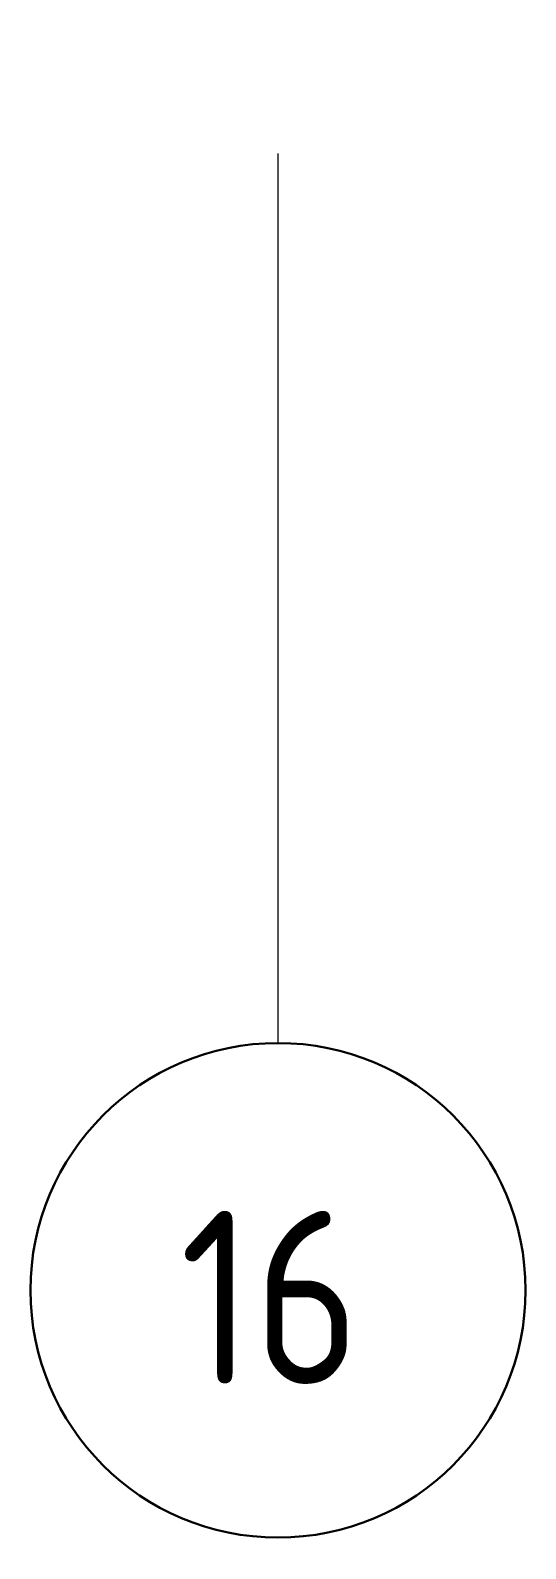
# Model space of a CAD drawing. Header units: millimetres. Extents: x 578 to 1029, y 98 to 264.
# Drawn here: x 794.25 to 795.75, y 219.58 to 224.185 of the extents above; entities that cross this region are included whole.
import ezdxf

# ---------------------------------------------------------------- set-up
doc = ezdxf.new("R2010")
doc.units = ezdxf.units.MM
doc.linetypes.add('Штрихпунктир 15 х 2 х 2 мм', pattern=[19, 15, -2, 0, -2])
doc.layers.add('Гидрошп', color=7, linetype='Continuous', lineweight=30)
doc.layers.add('Оси', color=7, linetype='Continuous', lineweight=18)
doc.styles.add('ISOCPEUR', font='isocpeur.ttf', dxfattribs={"width": 0.85, "height": 525})

# ---------------------------------------------------------------- blocks, each defined once
blk = doc.blocks.new('Ось сетки - Диаметр 10 мм-4594982-30_S_RC_Схема расположения ростверков_фрагмент')
at = {"layer": 'Оси'}
for start, end in [(360, 180), (180, 360)]:
    blk.add_arc((0, 0), 5, start, end, dxfattribs=at)

msp = doc.modelspace()

# ---------------------------------------------------------------- linework, layer by layer
at = {"layer": 'Гидрошп', "color": 7, "linetype": 'Штрихпунктир 15 х 2 х 2 мм', "lineweight": 13}
msp.add_line((795, 262.0114), (795, 221.1138), dxfattribs=at)
msp.add_line((795, 262.0114), (795, 221.1138), dxfattribs=at)
msp.add_line((795, 262.0114), (795, 221.1138), dxfattribs=at)
msp.add_line((795, 262.0114), (795, 221.1138), dxfattribs=at)
at = {"layer": 'Гидрошп'}
for start, end in [(0, 180), (0, 180), (180, 0), (180, 0)]:
    msp.add_arc((795, 220.3638), 0.75, start, end, dxfattribs=at)
at = {"layer": 'Оси', "color": 7, "linetype": 'Штрихпунктир 15 х 2 х 2 мм'}
msp.add_line((795, 262.0114), (795, 221.1138), dxfattribs=at)
msp.add_line((795, 262.0114), (795, 221.1138), dxfattribs=at)
msp.add_line((795, 262.0114), (795, 221.1138), dxfattribs=at)
msp.add_line((795, 262.0114), (795, 221.1138), dxfattribs=at)

# ---------------------------------------------------------------- block references
at = {"layer": 'Оси', "xscale": 0.1499999999999999, "yscale": 0.1499999999999999, "zscale": 0.1499999999999999, "rotation": 180}
msp.add_blockref('Ось сетки - Диаметр 10 мм-4594982-30_S_RC_Схема расположения ростверков_фрагмент', (795, 220.3638), dxfattribs=at)
msp.add_blockref('Ось сетки - Диаметр 10 мм-4594982-30_S_RC_Схема расположения ростверков_фрагмент', (795, 220.3638), dxfattribs=at)

# ---------------------------------------------------------------- texts
at = {"layer": 'Гидрошп', "lineweight": 13, "insert": (794.7026, 220.6048), "char_height": 0.525, "width": 0.654177, "attachment_point": 1, "style": 'ISOCPEUR'}
msp.add_mtext('16', dxfattribs=at)
msp.add_mtext('16', dxfattribs=at)
at = {"layer": 'Оси', "insert": (794.7026, 220.6048), "char_height": 0.525, "width": 0.654177, "attachment_point": 1, "style": 'ISOCPEUR'}
msp.add_mtext('16', dxfattribs=at)
msp.add_mtext('16', dxfattribs=at)

doc.saveas('drawing.dxf')
